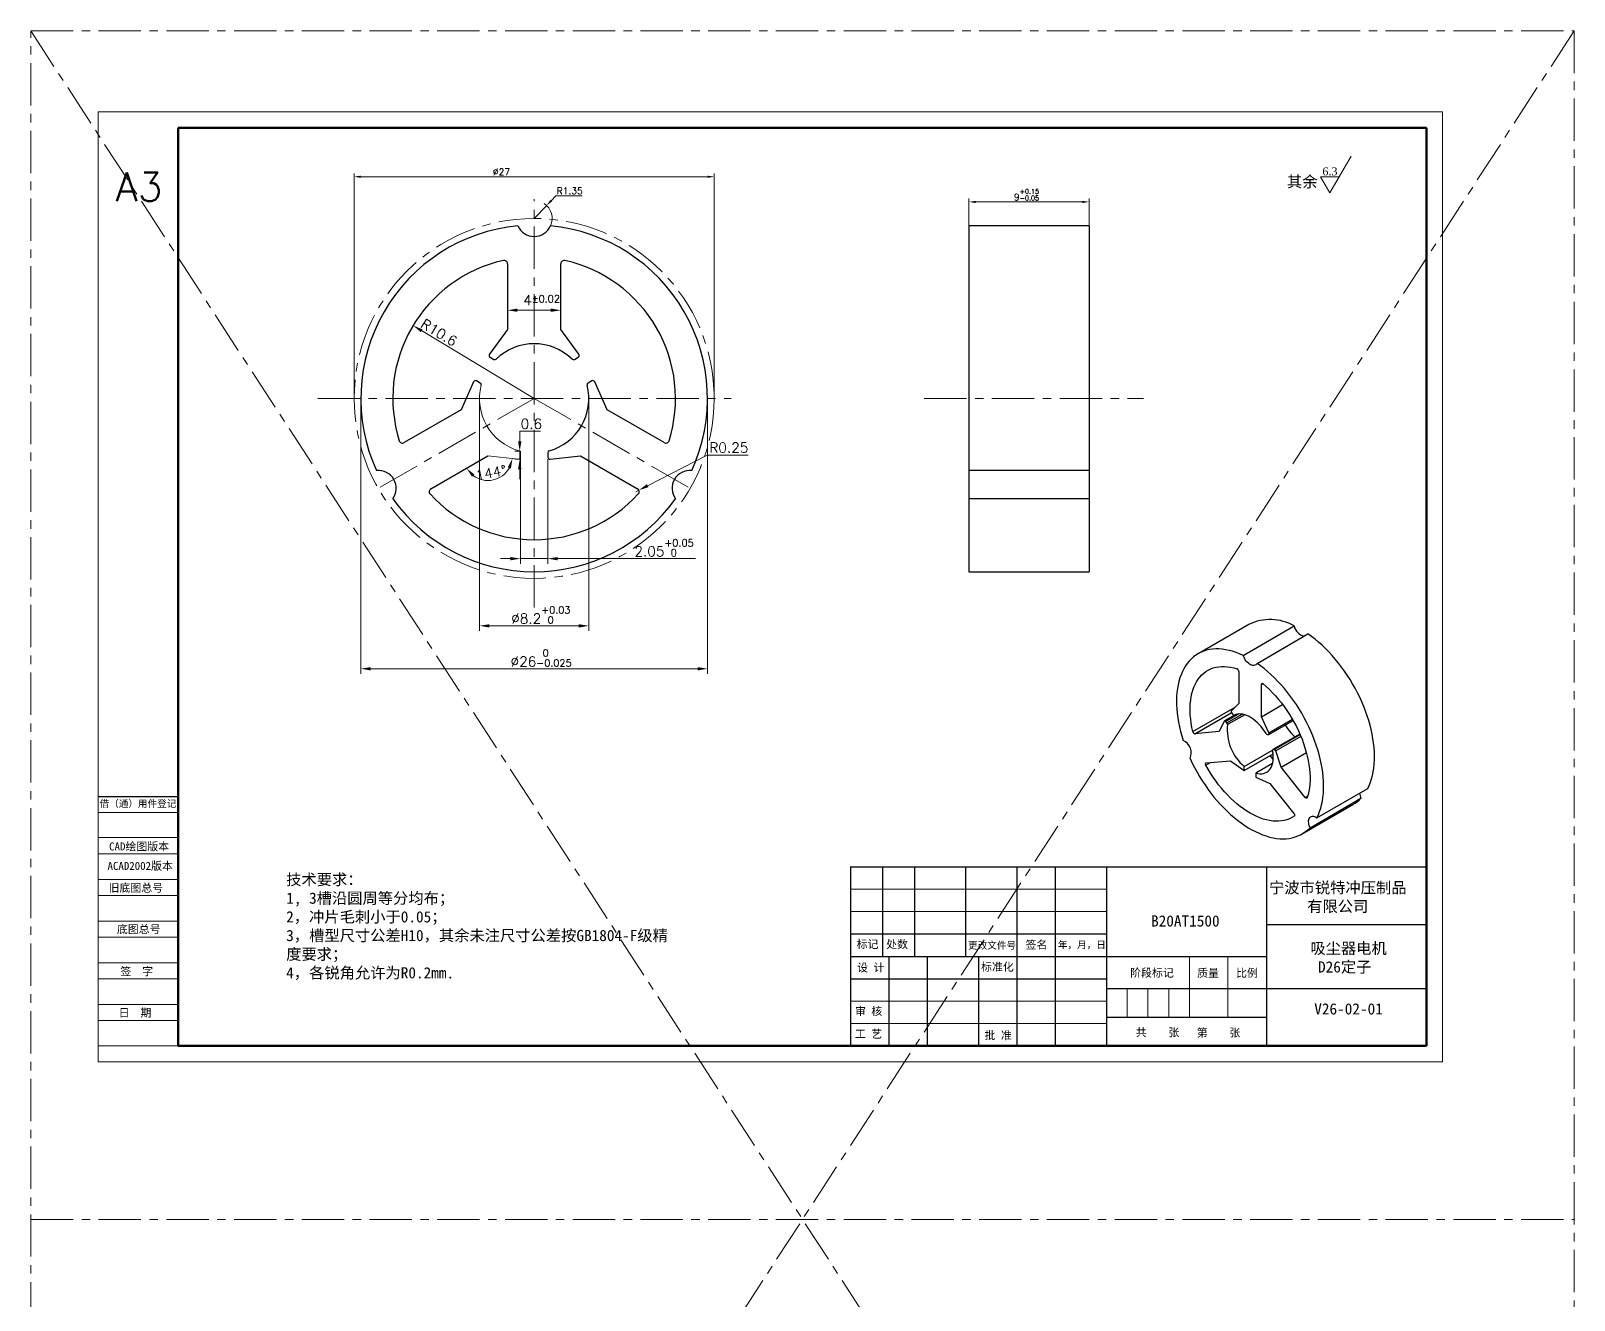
# Model space of a CAD drawing. Header units: millimetres. Extents: x 2517 to 77584, y 486 to 45347.
# Drawn here: x 3346.5 to 3462.3, y 1039.9 to 1135.1 of the extents above; entities that cross this region are included whole.
import ezdxf

# ---------------------------------------------------------------- set-up
doc = ezdxf.new("R2010")
doc.units = ezdxf.units.MM
doc.linetypes.add('CENTER', pattern=[50.8, 31.75, -6.35, 6.35, -6.35])
for name, color, linetype, lineweight in [('中心线', 1, 'CENTER', 9), ('实线', 7, 'Continuous', 25), ('尺寸标注', 2, 'Continuous', 9), ('引导线', 6, 'Continuous', 9), ('文本', 3, 'Continuous', 15), ('粗实线', 9, 'Continuous', 50)]:
    doc.layers.add(name, color=color, linetype=linetype, lineweight=lineweight)
doc.styles.add('st', font='txt.shx')
doc.styles.get("Standard").update_dxf_attribs({"font": 'simfang.ttf'})
doc.dimstyles.new('st0.2', dxfattribs={"dimscale": 0.2, "dimtxt": 2.5, "dimasz": 2.5, "dimexe": 1.25, "dimexo": 0, "dimtad": 1, "dimtoh": 1, "dimdec": 3, "dimdsep": 46, "dimtxsty": 'st', "dimcen": 0, "dimclrd": 256, "dimclre": 256, "dimclrt": 256, "dimadec": 4, "dimazin": 2, "dimtfac": 1, "dimtdec": 3, "dimtmove": 0, "dimatfit": 1, "dimfxl": 1, "dimlwd": -1, "dimlwe": -1, "dimarcsym": 0})
doc.dimstyles.new('st0.3', dxfattribs={"dimscale": 0.3, "dimtxt": 2.5, "dimasz": 2.5, "dimexe": 1.25, "dimexo": 0, "dimtad": 1, "dimtoh": 1, "dimdec": 3, "dimdsep": 46, "dimtxsty": 'st', "dimcen": 0, "dimclrd": 256, "dimclre": 256, "dimclrt": 256, "dimadec": 4, "dimazin": 2, "dimtfac": 1, "dimtdec": 3, "dimtmove": 0, "dimatfit": 1, "dimfxl": 1, "dimlwd": -1, "dimlwe": -1, "dimarcsym": 0})

# ---------------------------------------------------------------- blocks, each defined once
blk = doc.blocks.new('*D48')
at = {"layer": 'Defpoints', "color": 0, "ltscale": 0.1, "transparency": 16777216}
for p in [(3385.23, 1121.99), (3384.29, 1121.02)]:
    blk.add_point(p, dxfattribs=at)
at = {"layer": '尺寸标注', "ltscale": 0.1, "transparency": 16777216}
for p, q in [((3385.57, 1122.35), (3385.92, 1122.71)), ((3385.92, 1122.71), (3387.88, 1122.71)), ((3384.29, 1121.02), (3385.23, 1121.99))]:
    blk.add_line(p, q, dxfattribs=at)
blk.add_arc((3384.29, 1121.02), 1.35, 335.5744, 56.7641, dxfattribs=at)
blk.add_solid([(3385.51, 1122.41), (3385.63, 1122.29), (3385.23, 1121.99)], dxfattribs=at)
at = {"layer": '尺寸标注', "ltscale": 0.1, "transparency": 16777216, "insert": (3386.96, 1123.09), "char_height": 0.5, "attachment_point": 5, "style": 'st'}
blk.add_mtext('R1.35', dxfattribs=at)
blk = doc.blocks.new('*D49')
at = {"layer": 'Defpoints', "color": 0, "ltscale": 0.1, "transparency": 16777216}
for p in [(3397.79, 1124.15), (3370.79, 1107.52), (3397.79, 1107.52)]:
    blk.add_point(p, dxfattribs=at)
at = {"layer": '尺寸标注', "ltscale": 0.1, "transparency": 16777216}
for p, q in [((3370.79, 1107.52), (3370.79, 1124.4)), ((3371.29, 1124.15), (3397.29, 1124.15)), ((3397.79, 1107.52), (3397.79, 1124.4))]:
    blk.add_line(p, q, dxfattribs=at)
for points in [[(3371.29, 1124.23), (3371.29, 1124.06), (3370.79, 1124.15)], [(3397.29, 1124.23), (3397.29, 1124.06), (3397.79, 1124.15)]]:
    blk.add_solid(points, dxfattribs=at)
at = {"layer": '尺寸标注', "ltscale": 0.1, "transparency": 16777216, "insert": (3381.84, 1124.52), "char_height": 0.5, "attachment_point": 5, "style": 'st'}
blk.add_mtext('%%c27', dxfattribs=at)
blk = doc.blocks.new('*D50')
at = {"layer": 'Defpoints', "color": 0, "ltscale": 0.1, "transparency": 16777216}
for p in [(3371.29, 1107.52), (3397.29, 1107.52), (3397.29, 1087.24)]:
    blk.add_point(p, dxfattribs=at)
at = {"layer": '尺寸标注', "ltscale": 0.1, "transparency": 16777216}
for p, q in [((3371.29, 1107.52), (3371.29, 1086.86)), ((3397.29, 1107.52), (3397.29, 1086.86)), ((3372.04, 1087.24), (3396.54, 1087.24))]:
    blk.add_line(p, q, dxfattribs=at)
for points in [[(3372.04, 1087.36), (3372.04, 1087.11), (3371.29, 1087.24)], [(3396.54, 1087.36), (3396.54, 1087.11), (3397.29, 1087.24)]]:
    blk.add_solid(points, dxfattribs=at)
at = {"layer": '尺寸标注', "ltscale": 0.1, "transparency": 16777216, "insert": (3384.81, 1088.04), "char_height": 0.75, "attachment_point": 5, "style": 'st'}
blk.add_mtext('%%c26{}{\\H0.71x;\\C3;\\S 0^ -0.025;}', dxfattribs=at)
blk = doc.blocks.new('*D51')
at = {"layer": 'Defpoints', "color": 0, "ltscale": 0.1, "transparency": 16777216}
for p in [(3386.29, 1114.13), (3382.29, 1112.68), (3386.29, 1112.68)]:
    blk.add_point(p, dxfattribs=at)
at = {"layer": '尺寸标注', "ltscale": 0.1, "transparency": 16777216}
for p, q in [((3382.29, 1112.68), (3382.29, 1114.51)), ((3383.04, 1114.13), (3385.54, 1114.13)), ((3386.29, 1112.68), (3386.29, 1114.51))]:
    blk.add_line(p, q, dxfattribs=at)
for points in [[(3383.04, 1114.26), (3383.04, 1114.01), (3382.29, 1114.13)], [(3385.54, 1114.26), (3385.54, 1114.01), (3386.29, 1114.13)]]:
    blk.add_solid(points, dxfattribs=at)
at = {"layer": '尺寸标注', "ltscale": 0.1, "transparency": 16777216, "insert": (3384.85, 1114.88), "char_height": 0.75, "attachment_point": 5, "style": 'st'}
blk.add_mtext('4{}{\\A0;{\\H1.5x;}{\\A2;\\H0.71x;\\C3;%%p0.02}}', dxfattribs=at)
blk = doc.blocks.new('*D52')
at = {"layer": 'Defpoints', "color": 0, "ltscale": 0.1, "transparency": 16777216}
for p in [(3380.19, 1107.52), (3388.39, 1107.52), (3388.39, 1090.46)]:
    blk.add_point(p, dxfattribs=at)
at = {"layer": '尺寸标注', "ltscale": 0.1, "transparency": 16777216}
for p, q in [((3380.19, 1107.52), (3380.19, 1090.08)), ((3388.39, 1107.52), (3388.39, 1090.08)), ((3380.94, 1090.46), (3387.64, 1090.46))]:
    blk.add_line(p, q, dxfattribs=at)
for points in [[(3380.94, 1090.58), (3380.94, 1090.33), (3380.19, 1090.46)], [(3387.64, 1090.58), (3387.64, 1090.33), (3388.39, 1090.46)]]:
    blk.add_solid(points, dxfattribs=at)
at = {"layer": '尺寸标注', "ltscale": 0.1, "transparency": 16777216, "insert": (3384.79, 1091.27), "char_height": 0.75, "attachment_point": 5, "style": 'st'}
blk.add_mtext('%%c8.2{}{\\H0.71x;\\C3;\\S+0.03^  0;}', dxfattribs=at)
blk = doc.blocks.new('*D53')
at = {"layer": 'Defpoints', "color": 0, "ltscale": 0.1, "transparency": 16777216}
for p in [(3383.26, 1102.95), (3385.31, 1102.95), (3385.31, 1095.5)]:
    blk.add_point(p, dxfattribs=at)
at = {"layer": '尺寸标注', "ltscale": 0.1, "transparency": 16777216}
for p, q in [((3383.26, 1102.95), (3383.26, 1095.12)), ((3385.31, 1102.95), (3385.31, 1095.12)), ((3382.51, 1095.5), (3381.76, 1095.5)), ((3383.26, 1095.5), (3385.31, 1095.5)), ((3386.06, 1095.5), (3396.38, 1095.5))]:
    blk.add_line(p, q, dxfattribs=at)
for points in [[(3382.51, 1095.62), (3382.51, 1095.37), (3383.26, 1095.5)], [(3386.06, 1095.62), (3386.06, 1095.37), (3385.31, 1095.5)]]:
    blk.add_solid(points, dxfattribs=at)
at = {"layer": '尺寸标注', "ltscale": 0.1, "transparency": 16777216, "insert": (3394.03, 1096.31), "char_height": 0.75, "attachment_point": 5, "style": 'st'}
blk.add_mtext('2.05{}{\\H0.71x;\\C3;\\S+0.05^  0;}', dxfattribs=at)
blk = doc.blocks.new('*D54')
at = {"layer": 'Defpoints', "color": 0, "ltscale": 0.1, "transparency": 16777216}
for p in [(3383.21, 1103.55), (3383.26, 1103.55), (3383.26, 1102.95)]:
    blk.add_point(p, dxfattribs=at)
at = {"layer": '尺寸标注', "ltscale": 0.1, "transparency": 16777216}
for p, q in [((3383.21, 1104.3), (3383.21, 1105.05)), ((3383.21, 1105.05), (3384.77, 1105.05)), ((3383.26, 1103.55), (3382.83, 1103.55)), ((3383.21, 1102.95), (3383.21, 1103.55)), ((3383.26, 1102.95), (3382.83, 1102.95)), ((3383.21, 1102.2), (3383.21, 1101.45))]:
    blk.add_line(p, q, dxfattribs=at)
for points in [[(3383.08, 1104.3), (3383.33, 1104.3), (3383.21, 1103.55)], [(3383.08, 1102.2), (3383.33, 1102.2), (3383.21, 1102.95)]]:
    blk.add_solid(points, dxfattribs=at)
at = {"layer": '尺寸标注', "ltscale": 0.1, "transparency": 16777216, "insert": (3384.08, 1105.61), "char_height": 0.75, "attachment_point": 5, "style": 'st'}
blk.add_mtext('0.6', dxfattribs=at)
blk = doc.blocks.new('*D55')
at = {"layer": 'Defpoints', "color": 0, "ltscale": 0.1, "transparency": 16777216}
for p in [(3391.91, 1100.52), (3392.14, 1100.63)]:
    blk.add_point(p, dxfattribs=at)
at = {"layer": '尺寸标注', "ltscale": 0.1, "transparency": 16777216}
for p, q in [((3392.8, 1100.97), (3397.27, 1103.26)), ((3397.27, 1103.26), (3400.33, 1103.26)), ((3391.91, 1100.52), (3392.14, 1100.63))]:
    blk.add_line(p, q, dxfattribs=at)
blk.add_solid([(3392.75, 1101.09), (3392.86, 1100.86), (3392.14, 1100.63)], dxfattribs=at)
at = {"layer": '尺寸标注', "ltscale": 0.1, "transparency": 16777216, "insert": (3398.89, 1103.83), "char_height": 0.75, "attachment_point": 5, "style": 'st'}
blk.add_mtext('R0.25', dxfattribs=at)
blk = doc.blocks.new('*D56')
at = {"layer": 'Defpoints', "color": 0, "ltscale": 0.1, "transparency": 16777216}
for p in [(3380.82, 1103.21), (3380.82, 1103.21), (3383.1, 1102.97), (3376.54, 1100.73), (3381.9, 1101.71)]:
    blk.add_point(p, dxfattribs=at)
at = {"layer": '尺寸标注', "ltscale": 0.1, "transparency": 16777216}
blk.add_arc((3380.82, 1103.21), 1.85, 233.4511, 330.5489, dxfattribs=at)
for points in [[(3382.31, 1102.34), (3382.55, 1102.26), (3382.66, 1103.01)], [(3379.63, 1101.64), (3379.81, 1101.81), (3379.22, 1102.28)]]:
    blk.add_solid(points, dxfattribs=at)
at = {"layer": '尺寸标注', "ltscale": 0.1, "transparency": 16777216, "insert": (3381.06, 1101.94), "char_height": 0.75, "attachment_point": 5, "rotation": 10.7627, "style": 'st'}
blk.add_mtext('144°', dxfattribs=at)
blk = doc.blocks.new('*D57')
at = {"layer": 'Defpoints', "color": 0, "ltscale": 0.1, "transparency": 16777216}
for p in [(3375.21, 1112.98), (3384.29, 1107.52)]:
    blk.add_point(p, dxfattribs=at)
at = {"layer": '尺寸标注', "ltscale": 0.1, "transparency": 16777216}
blk.add_line((3384.29, 1107.52), (3375.85, 1112.6), dxfattribs=at)
blk.add_solid([(3375.92, 1112.7), (3375.79, 1112.49), (3375.21, 1112.98)], dxfattribs=at)
at = {"layer": '尺寸标注', "ltscale": 0.1, "transparency": 16777216, "insert": (3377.16, 1112.46), "char_height": 0.75, "attachment_point": 5, "rotation": 328.9543, "style": 'st'}
blk.add_mtext('R10.6', dxfattribs=at)
blk = doc.blocks.new('*D58')
at = {"layer": 'Defpoints', "color": 0, "ltscale": 0.1, "transparency": 16777216}
for p in [(3425.9, 1122.26), (3416.9, 1120.46), (3425.9, 1120.46)]:
    blk.add_point(p, dxfattribs=at)
at = {"layer": '尺寸标注', "ltscale": 0.1, "transparency": 16777216}
for p, q in [((3416.9, 1120.46), (3416.9, 1122.51)), ((3417.4, 1122.26), (3425.4, 1122.26)), ((3425.9, 1120.46), (3425.9, 1122.51))]:
    blk.add_line(p, q, dxfattribs=at)
for points in [[(3417.4, 1122.34), (3417.4, 1122.17), (3416.9, 1122.26)], [(3425.4, 1122.34), (3425.4, 1122.17), (3425.9, 1122.26)]]:
    blk.add_solid(points, dxfattribs=at)
at = {"layer": '尺寸标注', "ltscale": 0.1, "transparency": 16777216, "insert": (3421.21, 1122.8), "char_height": 0.5, "attachment_point": 5, "style": 'st'}
blk.add_mtext('9{}{\\H0.71x;\\C3;\\S+0.15^ -0.05;}', dxfattribs=at)

msp = doc.modelspace()

# ---------------------------------------------------------------- linework, layer by layer
at = {"color": 7, "linetype": 'Continuous', "lineweight": 25}
for p, q in [((3425.9002, 1120.4598), (3416.9002, 1120.4598)), ((3416.9002, 1120.4598), (3416.9002, 1102.1116)), ((3425.9002, 1120.4598), (3425.9002, 1102.1116)), ((3382.2899, 1117.6205), (3382.2899, 1112.6796)), ((3386.2899, 1112.6796), (3386.2899, 1117.6205)), ((3382.2899, 1112.6796), (3380.9427, 1110.8254)), ((3387.637, 1110.8254), (3386.2899, 1112.6796)), ((3380.9891, 1110.6073), (3381.2652, 1110.4479)), ((3387.3145, 1110.4479), (3387.5907, 1110.6073)), ((3379.7521, 1108.7631), (3378.8199, 1106.6693)), ((3380.2402, 1108.6725), (3379.9641, 1108.8319)), ((3388.6157, 1108.8319), (3388.3395, 1108.6725)), ((3389.7599, 1106.6693), (3388.8277, 1108.7631)), ((3378.8199, 1106.6693), (3374.5409, 1104.1988)), ((3394.0389, 1104.1988), (3389.7599, 1106.6693)), ((3376.5409, 1100.7347), (3380.8199, 1103.2052)), ((3385.3149, 1103.4337), (3385.3149, 1103.1148)), ((3385.4806, 1102.9656), (3387.7599, 1103.2052)), ((3387.7599, 1103.2052), (3392.0389, 1100.7347)), ((3425.9002, 1102.1116), (3416.9002, 1102.1116)), ((3416.9002, 1102.1116), (3416.9002, 1099.9826)), ((3425.9002, 1102.1116), (3425.9002, 1099.9826)), ((3425.9002, 1099.9826), (3416.9002, 1099.9826)), ((3416.9002, 1099.9826), (3416.9002, 1094.518)), ((3425.9002, 1099.9826), (3425.9002, 1094.518)), ((3416.9002, 1094.518), (3425.9002, 1094.518)), ((3437.8977, 1090.5617), (3434.0793, 1088.3574)), ((3437.4575, 1088.2438), (3441.2759, 1090.4481)), ((3438.5005, 1087.6417), (3442.3189, 1089.846)), ((3437.1305, 1087.0415), (3437.1305, 1084.6208)), ((3438.8276, 1083.6412), (3438.8276, 1086.0618)), ((3437.1305, 1084.6208), (3436.5728, 1084.0564)), ((3438.8276, 1083.6412), (3440.417, 1084.5587)), ((3436.0442, 1083.3043), (3435.6583, 1082.5262)), ((3436.8686, 1083.7894), (3436.0617, 1083.3236)), ((3436.599, 1083.8988), (3436.682, 1083.7956)), ((3439.3852, 1082.4328), (3438.8276, 1083.6412)), ((3439.3766, 1082.3109), (3441.2015, 1083.3644)), ((3435.6583, 1082.5262), (3433.8429, 1082.3638)), ((3436.2471, 1083.1768), (3436.1641, 1083.2801)), ((3439.276, 1082.2981), (3439.359, 1082.3055)), ((3441.7141, 1082.3384), (3439.6933, 1081.1718)), ((3437.5442, 1079.9084), (3439.6703, 1081.1357)), ((3439.7939, 1081.1847), (3439.7109, 1081.1772)), ((3440.2998, 1079.8467), (3439.9138, 1081.0704)), ((3434.6914, 1080.1768), (3436.5068, 1080.3392)), ((3436.5068, 1080.3392), (3437.5442, 1079.6144)), ((3437.5442, 1079.6144), (3439.7044, 1080.8615)), ((3437.5442, 1079.6144), (3437.5442, 1079.9084)), ((3439.6632, 1080.1275), (3438.4139, 1079.4063)), ((3440.2998, 1079.8467), (3442.2032, 1080.9455)), ((3442.1152, 1077.5883), (3440.2998, 1079.8467)), ((3438.4139, 1079.4063), (3438.4139, 1079.1123)), ((3438.4139, 1079.1123), (3439.4512, 1078.6394)), ((3439.4512, 1078.6394), (3441.2666, 1076.381)), ((3442.4734, 1075.3159), (3446.2918, 1077.5202)), ((3442.9949, 1076.0579), (3446.8133, 1078.2622)), ((3441.8787, 1074.8471), (3445.6971, 1077.0514))]:
    msp.add_line(p, q, dxfattribs=at)
at = {"color": 8, "linetype": 'Continuous', "lineweight": 25}
for p, q in [((3438.8276, 1086.0618), (3438.9336, 1086.1231)), ((3433.6887, 1082.5222), (3436.8736, 1084.3609)), ((3433.8429, 1082.3638), (3436.5733, 1083.9401)), ((3437.1453, 1083.8465), (3436.1641, 1083.2801)), ((3436.2471, 1083.1768), (3437.3842, 1083.8332)), ((3437.5748, 1083.7893), (3436.2872, 1083.046)), ((3439.3852, 1082.4328), (3441.1511, 1083.4522)), ((3441.7158, 1082.3346), (3439.7109, 1081.1772)), ((3439.7939, 1081.1847), (3441.7298, 1082.3022)), ((3441.792, 1082.1546), (3439.9138, 1081.0704)), ((3434.6663, 1080.0024), (3435.0192, 1080.2062)), ((3442.1152, 1077.5883), (3442.3092, 1077.7003))]:
    msp.add_line(p, q, dxfattribs=at)
at = {"color": 7, "linetype": 'Continuous', "lineweight": 25, "flags": 128}
for points in [[(3446.8133, 1078.2622), (3446.9193, 1078.487), (3447.0131, 1078.7245), (3447.0944, 1078.974), (3447.1631, 1079.2352), (3447.219, 1079.5072), (3447.262, 1079.7894), (3447.292, 1080.0813), (3447.3088, 1080.382), (3447.3125, 1080.691), (3447.3031, 1081.0073), (3447.2805, 1081.3303), (3447.2448, 1081.6592), (3447.1961, 1081.9933), (3447.1346, 1082.3317), (3447.0603, 1082.6736), (3446.9734, 1083.0182), (3446.8743, 1083.3646), (3446.763, 1083.7122), (3446.6398, 1084.0599), (3446.5051, 1084.4071), (3446.3592, 1084.7528), (3446.2024, 1085.0963), (3446.0351, 1085.4366), (3445.8577, 1085.7731), (3445.6706, 1086.1049), (3445.4742, 1086.4313), (3445.2691, 1086.7513), (3445.0557, 1087.0644), (3444.8345, 1087.3696), (3444.6061, 1087.6664), (3444.371, 1087.954), (3444.1297, 1088.2316), (3443.8829, 1088.4987), (3443.6311, 1088.7546), (3443.375, 1088.9988), (3443.115, 1089.2305), (3442.852, 1089.4493), (3442.5864, 1089.6546), (3442.3189, 1089.846)], [(3437.4575, 1088.2438), (3437.1901, 1088.3612), (3436.9245, 1088.4625), (3436.6614, 1088.5475), (3436.4015, 1088.6159), (3436.1453, 1088.6675), (3435.8935, 1088.7023), (3435.6467, 1088.7202), (3435.4054, 1088.7211), (3435.1703, 1088.705), (3434.9419, 1088.6719), (3434.7207, 1088.622), (3434.5073, 1088.5554), (3434.3022, 1088.4721), (3434.1059, 1088.3725), (3433.9187, 1088.2567), (3433.7413, 1088.1251), (3433.574, 1087.9779), (3433.4172, 1087.8155), (3433.2713, 1087.6382), (3433.1366, 1087.4466), (3433.0135, 1087.241), (3432.9022, 1087.022), (3432.803, 1086.79), (3432.7161, 1086.5457), (3432.6419, 1086.2895), (3432.5803, 1086.0222), (3432.5316, 1085.7444), (3432.496, 1085.4566), (3432.4734, 1085.1597), (3432.4639, 1084.8543), (3432.4676, 1084.5411), (3432.4844, 1084.2209), (3432.5144, 1083.8945), (3432.5574, 1083.5626), (3432.6133, 1083.226), (3432.682, 1082.8855), (3432.7634, 1082.542), (3432.8572, 1082.1963), (3432.9632, 1081.8491)], [(3438.5005, 1087.6417), (3438.4585, 1087.5776), (3438.4053, 1087.5284), (3438.3421, 1087.4951), (3438.2706, 1087.4786), (3438.1923, 1087.4793), (3438.109, 1087.497), (3438.0227, 1087.5315), (3437.9354, 1087.5819), (3437.8491, 1087.6471), (3437.7658, 1087.7255), (3437.6875, 1087.8152), (3437.6159, 1087.9143), (3437.5528, 1088.0205), (3437.4996, 1088.1311), (3437.4575, 1088.2438)], [(3433.6887, 1082.5222), (3433.6208, 1082.8371), (3433.5662, 1083.1483), (3433.5251, 1083.4547), (3433.4975, 1083.7555), (3433.4836, 1084.0497), (3433.4834, 1084.3365), (3433.4969, 1084.6149), (3433.5241, 1084.8842), (3433.5648, 1085.1434), (3433.619, 1085.3919), (3433.6864, 1085.6288), (3433.7669, 1085.8535), (3433.8603, 1086.0652), (3433.9662, 1086.2633), (3434.0843, 1086.4472), (3434.2143, 1086.6163), (3434.3558, 1086.7702), (3434.5083, 1086.9083), (3434.6714, 1087.0303), (3434.8446, 1087.1357), (3435.0273, 1087.2243), (3435.219, 1087.2957), (3435.4191, 1087.3498), (3435.627, 1087.3864), (3435.8421, 1087.4053), (3436.0637, 1087.4066), (3436.2911, 1087.3902), (3436.5237, 1087.3561), (3436.7607, 1087.3046), (3437.0014, 1087.2356)], [(3442.9949, 1076.0579), (3443.1009, 1076.2827), (3443.1947, 1076.5202), (3443.276, 1076.7697), (3443.3448, 1077.0309), (3443.4007, 1077.3029), (3443.4437, 1077.5851), (3443.4736, 1077.877), (3443.4904, 1078.1777), (3443.4941, 1078.4866), (3443.4847, 1078.803), (3443.4621, 1079.126), (3443.4264, 1079.4549), (3443.3777, 1079.789), (3443.3162, 1080.1274), (3443.2419, 1080.4693), (3443.1551, 1080.8139), (3443.0559, 1081.1603), (3442.9446, 1081.5079), (3442.8214, 1081.8556), (3442.6868, 1082.2028), (3442.5408, 1082.5485), (3442.384, 1082.892), (3442.2167, 1083.2323), (3442.0393, 1083.5688), (3441.8522, 1083.9006), (3441.6558, 1084.227), (3441.4507, 1084.547), (3441.2373, 1084.8601), (3441.0162, 1085.1653), (3440.7877, 1085.4621), (3440.5526, 1085.7497), (3440.3114, 1086.0273), (3440.0646, 1086.2944), (3439.8128, 1086.5503), (3439.5566, 1086.7945), (3439.2967, 1087.0262), (3439.0336, 1087.245), (3438.768, 1087.4503), (3438.5005, 1087.6417)], [(3438.8276, 1086.0618), (3438.8302, 1086.0875), (3438.838, 1086.1088), (3438.8506, 1086.1247), (3438.8673, 1086.1345), (3438.8873, 1086.1375), (3438.9096, 1086.1338), (3438.9331, 1086.1234), (3438.9567, 1086.1069)], [(3438.9567, 1086.1069), (3439.1974, 1085.8979), (3439.4344, 1085.6758), (3439.667, 1085.4413), (3439.8944, 1085.1952), (3440.116, 1084.9381), (3440.331, 1084.6708), (3440.539, 1084.3942), (3440.7391, 1084.109), (3440.9308, 1083.8163), (3441.1135, 1083.5167), (3441.2866, 1083.2114), (3441.4497, 1082.9011), (3441.6022, 1082.5869), (3441.7437, 1082.2697), (3441.8737, 1081.9505), (3441.9918, 1081.6302), (3442.0978, 1081.3098), (3442.1911, 1080.9903), (3442.2716, 1080.6727), (3442.3391, 1080.3579), (3442.3933, 1080.0468), (3442.434, 1079.7406), (3442.4611, 1079.44), (3442.4746, 1079.146), (3442.4744, 1078.8594), (3442.4605, 1078.5813), (3442.4329, 1078.3123), (3442.3918, 1078.0534), (3442.3372, 1077.8052), (3442.2694, 1077.5687)], [(3436.1641, 1083.2801), (3436.1479, 1083.2978), (3436.1306, 1083.312), (3436.1128, 1083.3223), (3436.0955, 1083.328), (3436.0793, 1083.329), (3436.0649, 1083.3253), (3436.0531, 1083.3169), (3436.0442, 1083.3043)], [(3439.1753, 1082.37), (3439.058, 1082.5549), (3438.9321, 1082.7323), (3438.7987, 1082.9007), (3438.6587, 1083.0588), (3438.5134, 1083.2053), (3438.3638, 1083.3391), (3438.2111, 1083.459), (3438.0566, 1083.5641), (3437.9015, 1083.6537), (3437.7469, 1083.7269), (3437.5943, 1083.7833), (3437.4447, 1083.8223), (3437.2993, 1083.8436), (3437.1593, 1083.8471), (3437.0259, 1083.8328), (3436.9001, 1083.8007), (3436.7828, 1083.7511)], [(3439.359, 1082.3055), (3439.3734, 1082.3092), (3439.3852, 1082.3176), (3439.3941, 1082.3302), (3439.3996, 1082.3466), (3439.4015, 1082.3659), (3439.3996, 1082.3873), (3439.3941, 1082.4099), (3439.3852, 1082.4328)], [(3438.4139, 1079.4063), (3438.5657, 1079.3726), (3438.7126, 1079.3574), (3438.8534, 1079.361), (3438.987, 1079.3833), (3439.1121, 1079.424), (3439.2277, 1079.483), (3439.333, 1079.5596), (3439.427, 1079.6532), (3439.5089, 1079.7631), (3439.578, 1079.8883), (3439.6338, 1080.0278), (3439.6758, 1080.1804), (3439.7037, 1080.3449), (3439.7172, 1080.5199), (3439.7162, 1080.7039), (3439.7007, 1080.8954), (3439.6708, 1081.0927)], [(3439.7109, 1081.1772), (3439.6997, 1081.1748), (3439.6899, 1081.1696), (3439.6817, 1081.1618), (3439.6754, 1081.1516), (3439.671, 1081.1393), (3439.6688, 1081.1251), (3439.6687, 1081.1094), (3439.6708, 1081.0927)], [(3433.4847, 1080.505), (3433.6461, 1080.1628), (3433.8179, 1079.824), (3433.9996, 1079.4895), (3434.1909, 1079.16), (3434.3911, 1078.8363), (3434.5999, 1078.5192), (3434.8168, 1078.2095), (3435.0412, 1077.9079), (3435.2726, 1077.6151), (3435.5105, 1077.3318), (3435.7543, 1077.0587), (3436.0033, 1076.7964), (3436.2571, 1076.5456), (3436.515, 1076.3068), (3436.7764, 1076.0807), (3437.0407, 1075.8678), (3437.3072, 1075.6685), (3437.5753, 1075.4834), (3437.8443, 1075.3129), (3438.1137, 1075.1574), (3438.3828, 1075.0172), (3438.6509, 1074.8928), (3438.9174, 1074.7844), (3439.1816, 1074.6922), (3439.443, 1074.6165), (3439.7009, 1074.5575), (3439.9547, 1074.5153), (3440.2038, 1074.49), (3440.4475, 1074.4817), (3440.6854, 1074.4903), (3440.9168, 1074.516), (3441.1413, 1074.5585), (3441.3581, 1074.6178), (3441.5669, 1074.6938), (3441.7672, 1074.7863), (3441.9584, 1074.895), (3442.1401, 1075.0197), (3442.3119, 1075.1601), (3442.4734, 1075.3159)], [(3434.6663, 1080.0024), (3434.6523, 1080.0326), (3434.643, 1080.0631), (3434.6386, 1080.0925), (3434.6396, 1080.1192), (3434.6458, 1080.1421), (3434.6569, 1080.1598), (3434.6723, 1080.1716), (3434.6914, 1080.1768)], [(3441.2917, 1076.1776), (3441.1189, 1076.0717), (3440.9364, 1075.9826), (3440.745, 1075.9107), (3440.5451, 1075.8561), (3440.3375, 1075.8189), (3440.1226, 1075.7995), (3439.9012, 1075.7976), (3439.6739, 1075.8135), (3439.4415, 1075.847), (3439.2046, 1075.8981), (3438.964, 1075.9665), (3438.7204, 1076.0521), (3438.4745, 1076.1546), (3438.2272, 1076.2737), (3437.979, 1076.409), (3437.7309, 1076.5602), (3437.4835, 1076.7267), (3437.2376, 1076.9081), (3436.994, 1077.1038), (3436.7534, 1077.3131), (3436.5165, 1077.5356), (3436.2841, 1077.7704), (3436.0569, 1078.0169), (3435.8355, 1078.2744), (3435.6206, 1078.5419), (3435.4129, 1078.8188), (3435.213, 1079.1042), (3435.0216, 1079.3972), (3434.8392, 1079.6969), (3434.6663, 1080.0024)], [(3439.4594, 1080.72), (3439.6538, 1080.4787), (3439.7106, 1080.411)], [(3442.2694, 1077.5687), (3442.2598, 1077.5492), (3442.2457, 1077.5354), (3442.2277, 1077.528), (3442.2067, 1077.5274), (3442.1838, 1077.5336), (3442.1601, 1077.5463), (3442.1369, 1077.5649), (3442.1152, 1077.5883)], [(3441.2666, 1076.381), (3441.2857, 1076.3538), (3441.3012, 1076.3242), (3441.3123, 1076.2936), (3441.3185, 1076.2636), (3441.3194, 1076.2357), (3441.3151, 1076.2114), (3441.3057, 1076.1917), (3441.2917, 1076.1776)], [(3442.4734, 1075.3159), (3442.4281, 1075.4283), (3442.3948, 1075.5407), (3442.3741, 1075.6506), (3442.3665, 1075.7555), (3442.3723, 1075.8528), (3442.3912, 1075.9403), (3442.4228, 1076.016), (3442.4665, 1076.0781), (3442.5211, 1076.1252), (3442.5855, 1076.1562), (3442.6581, 1076.1703), (3442.7372, 1076.1673), (3442.821, 1076.1472), (3442.9076, 1076.1104), (3442.9949, 1076.0579)]]:
    msp.add_lwpolyline(points, dxfattribs=at)
at = {"color": 7, "linetype": 'Continuous', "lineweight": 25}
for centre, radius, start, end in [((3384.2899, 1107.518), 13, 95.425524, 204.574476), ((3384.2899, 1121.018), 1.35, 204.425624, 335.574376), ((3384.2899, 1107.518), 13, 335.425524, 84.574476), ((3384.2899, 1107.518), 10.6, 102.555858, 197.444142), ((3382.0399, 1117.6205), 0.25, 0, 102.555858), ((3386.5399, 1117.6205), 0.25, 77.444142, 180), ((3384.2899, 1107.518), 10.6, 342.555858, 77.444142), ((3384.2899, 1107.518), 4.1, 46.049671, 133.950329), ((3381.0641, 1110.7372), 0.15, 144, 240), ((3381.3402, 1110.5778), 0.15, 240, 313.950329), ((3387.2395, 1110.5778), 0.15, 226.049671, 300), ((3387.5157, 1110.7372), 0.15, 300, 36), ((3379.8891, 1108.702), 0.15, 60, 156), ((3388.6907, 1108.702), 0.15, 24, 120), ((3380.1652, 1108.5426), 0.15, 346.049671, 60), ((3384.2899, 1107.518), 4.1, 286.049671, 13.950329), ((3388.4145, 1108.5426), 0.15, 120, 193.950329), ((3374.4159, 1104.4153), 0.25, 197.444142, 300), ((3394.1639, 1104.4153), 0.25, 240, 342.555858), ((3385.4649, 1103.4337), 0.15, 106.049671, 180), ((3385.4649, 1103.1148), 0.15, 180, 276), ((3372.5985, 1100.768), 1.35, 324.425624, 95.574376), ((3395.9812, 1100.768), 1.35, 84.425624, 215.574376), ((3376.6659, 1100.5182), 0.25, 120, 222.555858), ((3391.9139, 1100.5182), 0.25, 317.444142, 60), ((3384.2899, 1107.518), 13, 215.425524, 324.574476), ((3384.2899, 1107.518), 10.6, 222.555858, 317.444142), ((3439.4809, 1087.3556), 3.5757, 59.866654, 116.279873), ((3442.2942, 1090.6972), 1.0484, 193.745519, 255.636046), ((3436.9106, 1087.0352), 0.22, 1.638731, 65.630219), ((3436.6913, 1083.9951), 0.1334, 152.663255, 226.230404), ((3436.762, 1083.8404), 0.0917, 209.271414, 283.119931), ((3433.8761, 1082.5505), 0.1896, 188.568857, 259.904928), ((3436.1217, 1083.0668), 0.1669, 352.843509, 41.246189), ((3439.8475, 1082.6516), 3.582, 173.678831, 229.982331), ((3439.2891, 1082.4229), 0.1255, 204.953143, 264.036257), ((3443.9624, 1085.0248), 3.904, 210.843643, 227.937753), ((3432.5621, 1080.9203), 1.0117, 335.766383, 66.644976), ((3439.7699, 1081.0394), 0.1472, 12.16487, 80.622761), ((3444.3644, 1079.3532), 2.6598, 300.070113, 316.438626), ((3447.323, 1078.0071), 1.1404, 185.336501, 205.271181)]:
    msp.add_arc(centre, radius, start, end, dxfattribs=at)
at = {"layer": '中心线', "ltscale": 0.1}
for p, q in [((3346.5458, 1135.0904), (3462.2817, 1135.0904)), ((3346.5458, 956.7759), (3346.5458, 1135.0904)), ((3346.5458, 1135.0904), (3462.2817, 956.7759)), ((3462.2817, 1135.0904), (3346.5458, 956.7759)), ((3462.2817, 1135.0904), (3462.2817, 956.7759)), ((3384.2899, 1091.8317), (3384.2899, 1122.4574)), ((3368.0553, 1107.518), (3399.059, 1107.518)), ((3384.2899, 1107.518), (3372.5985, 1100.768)), ((3384.2899, 1107.518), (3395.9812, 1100.768)), ((3413.5446, 1107.518), (3429.9853, 1107.518)), ((3346.5458, 1045.9332), (3462.2817, 1045.9332))]:
    msp.add_line(p, q, dxfattribs=at)
msp.add_circle((3384.2899, 1107.518), 13.5, dxfattribs=at)
at = {"layer": '实线'}
for p, q in [((3351.5986, 1077.6633), (3357.5986, 1077.6633)), ((3357.5986, 1058.9433), (3357.5986, 1072.3833)), ((3357.5986, 1072.3833), (3357.5986, 1058.9433)), ((3407.9986, 1072.3833), (3451.1986, 1072.3833)), ((3408.0031, 1072.3833), (3408.0031, 1058.9433)), ((3410.4031, 1072.3833), (3410.4031, 1065.6633)), ((3412.8031, 1072.3833), (3412.8031, 1065.6633)), ((3416.6431, 1072.3833), (3416.6431, 1065.6633)), ((3420.4831, 1072.3833), (3420.4831, 1058.9433)), ((3423.3631, 1072.3833), (3423.3631, 1058.9433)), ((3427.2031, 1072.3833), (3427.2031, 1058.9433)), ((3439.1986, 1072.3833), (3439.1986, 1058.9433)), ((3407.9986, 1067.3433), (3427.2031, 1067.3433)), ((3439.1986, 1068.0633), (3451.1986, 1068.0633)), ((3407.9986, 1065.6633), (3427.2031, 1065.6633)), ((3410.8831, 1065.6633), (3410.8831, 1058.9433)), ((3413.7631, 1065.6633), (3413.7631, 1058.9433)), ((3417.6031, 1065.6633), (3417.6031, 1058.9433)), ((3427.2031, 1065.6633), (3439.1986, 1065.6633)), ((3407.9986, 1063.9833), (3427.2031, 1063.9833)), ((3427.2031, 1063.2633), (3451.1986, 1063.2633)), ((3427.2031, 1061.1033), (3439.1986, 1061.1033)), ((3407.9986, 1058.9433), (3451.1986, 1058.9433))]:
    msp.add_line(p, q, dxfattribs=at)
at = {"layer": '尺寸标注', "ltscale": 0.1}
for p, q in [((3380.8199, 1103.2052), (3383.0992, 1102.9656)), ((3383.0992, 1102.9656), (3383.2649, 1102.9482)), ((3383.1564, 1103.5778), (3383.2649, 1103.5492)), ((3383.2649, 1103.4337), (3383.2649, 1103.5492)), ((3383.2649, 1103.1148), (3383.2649, 1103.4337)), ((3383.2649, 1103.1148), (3383.2649, 1102.9482))]:
    msp.add_line(p, q, dxfattribs=at)
for centre, radius, start, end in [((3384.2899, 1107.518), 4.1, 166.049671, 253.950329), ((3383.1149, 1103.1148), 0.15, 264, 0), ((3383.1149, 1103.4337), 0.15, 0, 73.950329)]:
    msp.add_arc(centre, radius, start, end, dxfattribs=at)
at = {"layer": '引导线'}
for p, q in [((3351.5986, 1129.0233), (3452.3986, 1129.0233)), ((3351.5986, 1057.7433), (3351.5986, 1129.0233)), ((3452.3986, 1057.7433), (3452.3986, 1129.0233)), ((3357.5986, 1076.4633), (3351.5986, 1076.4633)), ((3357.5986, 1074.5819), (3351.5986, 1074.5819)), ((3357.5986, 1073.3433), (3351.5986, 1073.3433)), ((3357.5986, 1071.4233), (3351.5986, 1071.4233)), ((3407.9986, 1070.7033), (3427.2031, 1070.7033)), ((3357.5986, 1070.2233), (3351.5986, 1070.2233)), ((3357.5986, 1068.3033), (3351.5986, 1068.3033)), ((3407.9986, 1069.0233), (3427.2031, 1069.0233)), ((3357.5986, 1067.1033), (3351.5986, 1067.1033)), ((3357.5986, 1065.1833), (3351.5986, 1065.1833)), ((3357.5986, 1063.9833), (3351.5986, 1063.9833)), ((3357.5986, 1062.0633), (3351.5986, 1062.0633)), ((3407.9986, 1062.3033), (3427.2031, 1062.3033)), ((3357.5986, 1060.8633), (3351.5986, 1060.8633)), ((3407.9986, 1060.6233), (3427.2031, 1060.6233)), ((3357.5986, 1058.9433), (3351.5986, 1058.9433)), ((3351.5986, 1057.7433), (3452.3986, 1057.7433))]:
    msp.add_line(p, q, dxfattribs=at)
at = {"layer": '文本'}
for p, q in [((3443.9654, 1122.9331), (3445.5617, 1125.6979)), ((3444.6638, 1124.1427), (3443.2671, 1124.1427)), ((3443.2671, 1124.1427), (3443.9654, 1122.9331))]:
    msp.add_line(p, q, dxfattribs=at)
at = {"layer": '文本', "ltscale": 0.2}
for p, q in [((3433.4386, 1065.6633), (3433.4386, 1061.1033)), ((3436.3186, 1065.6633), (3436.3186, 1061.1033)), ((3428.7586, 1063.2633), (3428.7586, 1061.1033)), ((3430.3186, 1063.2633), (3430.3186, 1061.1033)), ((3431.8786, 1063.2633), (3431.8786, 1061.1033))]:
    msp.add_line(p, q, dxfattribs=at)
at = {"layer": '粗实线'}
for p, q in [((3357.5986, 1058.9433), (3357.5986, 1127.8233)), ((3357.5986, 1127.8233), (3451.1986, 1127.8233)), ((3451.1986, 1058.9433), (3451.1986, 1127.8233)), ((3357.5986, 1058.9433), (3451.1986, 1058.9433))]:
    msp.add_line(p, q, dxfattribs=at)

# ---------------------------------------------------------------- texts
at = {"layer": '实线', "ltscale": 0.2, "insert": (3352.9046, 1124.4767), "char_height": 2.16, "width": 6, "attachment_point": 1, "style": 'st'}
msp.add_mtext('A3', dxfattribs=at)
at = {"layer": '实线', "char_height": 0.84, "attachment_point": 5}
for s, insert, width in [('宁波市锐特冲压制品\\P有限公司', (3444.5558, 1070.0693), 15.163152), ('B20AT1500', (3433.1247, 1068.3135), 9.44904), (' 吸尘器电机\\PD26定子', (3445.0785, 1065.5247), 15.163152), ('V26-02-01', (3445.363, 1061.715), 11.0406)]:
    msp.add_mtext(s, dxfattribs=dict(at, insert=insert, width=width))
at = {"layer": '文本'}
for s, insert, char_height, width, attachment_point in [('其余', (3441.8939, 1123.2608), 0.84, 15.163152, 8), ('{\\fTimes New Roman|b0|i0|c0|p18;6.3}', (3443.4012, 1124.8495), 0.6, 3.504, 1), ('技术要求：\\P1, 3槽沿圆周等分均布；\\P2，冲片毛刺小于0.05；\\P3，槽型尺寸公差H10，其余未注尺寸公差按GB1804-F级精度要求；\\P4，各锐角允许为R0.2mm.\\P   ', (3365.6935, 1067.1686), 0.84, 28.65697, 4)]:
    msp.add_mtext(s, dxfattribs=dict(at, insert=insert, char_height=char_height, width=width, attachment_point=attachment_point))
at = {"layer": '文本', "ltscale": 0.2, "attachment_point": 5}
for s, insert, char_height, width in [('借（通）用件登记', (3354.5775, 1077.0888), 0.528, 12.270864), ('CAD绘图版本', (3354.6628, 1073.8701), 0.6, 18.191284), ('ACAD2002版本', (3354.745, 1072.413), 0.6, 14.042285), ('旧底图总号', (3354.4204, 1070.7657), 0.6, 15.885223), ('底图总号', (3354.6347, 1067.662), 0.6, 3.482784), ('标记', (3409.2908, 1066.5414), 0.6, 3.482784), ('处数', (3411.5035, 1066.5362), 0.6, 3.482784), ('更改文件号', (3418.6309, 1066.4567), 0.528, 7.72516), ('签名', (3421.9584, 1066.495), 0.6, 3.482784), ('年，月，日', (3425.3646, 1066.4898), 0.528, 3.482784), ('签  字', (3354.4882, 1064.5034), 0.6, 3.482784), ('设 计', (3409.5362, 1064.7849), 0.6, 3.482784), ('标准化', (3419.0316, 1064.8395), 0.6, 3.482784), ('阶段标记', (3430.625, 1064.3944), 0.6, 3.482784), ('质量', (3434.8281, 1064.3804), 0.6, 3.482784), ('比例', (3437.7492, 1064.3804), 0.6, 3.482784), ('日  期', (3354.3542, 1061.3984), 0.6, 3.482784), ('审 核', (3409.3722, 1061.5112), 0.6, 3.482784), ('工 艺', (3409.3627, 1059.8198), 0.6, 3.482784), ('共    张', (3431.0403, 1059.9227), 0.6, 3.482784), ('第    张', (3435.6162, 1059.901), 0.6, 3.482784), ('批 准', (3419.0862, 1059.7078), 0.6, 3.482784)]:
    msp.add_mtext(s, dxfattribs=dict(at, insert=insert, char_height=char_height, width=width))

# ---------------------------------------------------------------- dimensions: what is measured, and where the dimension line sits
at = {"layer": '尺寸标注', "ltscale": 0.1}
dim = msp.add_linear_dim(base=(3397.7899, 1124.1474), p1=(3370.7899, 1107.518), p2=(3397.7899, 1107.518), text='%%c<>', dimstyle='st0.2', dxfattribs=at)
dim.commit()
dim.dimension.update_dxf_attribs({"geometry": '*D49', "text_midpoint": (3381.8376, 1124.1474), "dimtype": 160})
dim = msp.add_radius_dim(center=(3384.2899, 1121.018), mpoint=(3385.2251, 1121.9916), dimstyle='st0.2', dxfattribs=at)
dim.commit()
dim.dimension.update_dxf_attribs({"geometry": '*D48', "text_midpoint": (3386.9595, 1122.7128), "dimtype": 164})
for base, p1, p2, text, dimstyle, override, picture, middle in [((3425.9002, 1122.2576), (3416.9002, 1120.4598), (3425.9002, 1120.4598), '<>{}{\\H0.71x;\\C3;\\S+0.15^ -0.05;}', 'st0.2', {"dimtp": 0.15, "dimtm": 0.05, "dimtdec": 3, "dimtzin": 8}, '*D58', (3421.2132, 1122.2576)), ((3386.2899, 1114.1315), (3382.2899, 1112.6796), (3386.2899, 1112.6796), '<>{}{\\A0;{\\H1.5x;}{\\A2;\\H0.71x;\\C3;%%p0.02}}', 'st0.3', {"dimtp": 0.02, "dimtm": 0.02, "dimtdec": 3, "dimtzin": 8}, '*D51', (3384.8488, 1114.1315)), ((3397.2899, 1087.2354), (3371.2899, 1107.518), (3397.2899, 1107.518), '%%c<>{}{\\H0.71x;\\C3;\\S 0^ -0.025;}', 'st0.3', {"dimtp": 0, "dimtm": 0.025, "dimtdec": 3, "dimtzin": 8}, '*D50', (3384.8119, 1087.2354)), ((3388.3899, 1090.4567), (3380.1899, 1107.518), (3388.3899, 1107.518), '%%c<>{}{\\H0.71x;\\C3;\\S+0.03^  0;}', 'st0.3', {"dimtp": 0.03, "dimtm": 0, "dimtdec": 3, "dimtzin": 8}, '*D52', (3384.7908, 1090.4567)), ((3385.3149, 1095.4966), (3383.2649, 1102.9482), (3385.3149, 1102.9482), '<>{}{\\H0.71x;\\C3;\\S+0.05^  0;}', 'st0.3', {"dimtp": 0.05, "dimtm": 0, "dimtdec": 3, "dimtzin": 8}, '*D53', (3394.0283, 1095.4966))]:
    dim = msp.add_linear_dim(base=base, p1=p1, p2=p2, text=text, dimstyle=dimstyle, override=override, dxfattribs=at)
    dim.commit()
    dim.dimension.update_dxf_attribs({"geometry": picture, "text_midpoint": middle, "dimtype": 160})
for center, mpoint, picture, middle in [((3384.2899, 1107.518), (3375.2083, 1112.9847), '*D57', (3376.8725, 1111.9829)), ((3391.9139, 1100.5182), (3392.1363, 1100.6323), '*D55', (3398.8925, 1103.2641))]:
    dim = msp.add_radius_dim(center=center, mpoint=mpoint, dimstyle='st0.3', override={"dimtp": 0, "dimtm": 0.025, "dimtdec": 3, "dimtzin": 8}, dxfattribs=at)
    dim.commit()
    dim.dimension.update_dxf_attribs({"geometry": picture, "text_midpoint": middle, "dimtype": 164})
dim = msp.add_linear_dim(base=(3383.2054, 1103.5482), p1=(3383.2649, 1102.9482), p2=(3383.2649, 1103.5482), angle=90, dimstyle='st0.3', override={"dimtp": 0, "dimtm": 0.025, "dimtdec": 3, "dimtzin": 8}, dxfattribs=at)
dim.commit()
dim.dimension.update_dxf_attribs({"geometry": '*D54', "text_midpoint": (3384.0804, 1105.0482), "dimtype": 160})
dim = msp.add_angular_dim_2l(base=(3381.90447, 1101.71234), line1=((3376.54089, 1100.73472), (3380.81986, 1103.20519)), line2=((3380.81986, 1103.20519), (3383.09921, 1102.96562)), dimstyle='st0.3', override={"dimadec": 3, "dimtp": 0, "dimtm": 0.025, "dimtdec": 3, "dimtzin": 8}, dxfattribs=at)
dim.commit()
dim.dimension.update_dxf_attribs({"geometry": '*D56', "text_midpoint": (3381.16445, 1101.39239), "dimtype": 162})

doc.saveas('drawing.dxf')
